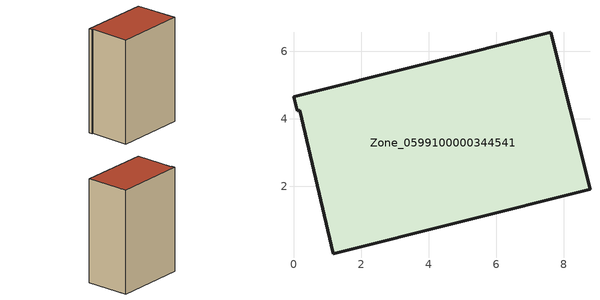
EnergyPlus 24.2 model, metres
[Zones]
Zone_0599100000344541
 floor ground (C_G): 0.19,4.26 0.1,4.24 0,4.65 7.62,6.57 8.78,1.92 1.18,0 z0
 wall outside (C_F): 8.78,1.92 7.62,6.57 0,4.65 0.1,4.24 0.19,4.26 1.18,0 8.78,1.92 z0:11.36
 roof outside (C_R): 1.18,0 8.78,1.92 7.62,6.57 0,4.65 0.1,4.24 0.19,4.26 z11.36
[BUILDING]
Pand.0599100000344541: North Axis=0; Terrain=City; Loads Convergence Tolerance Value=0.04; Temperature Convergence Tolerance Value=0.4; Solar Distribution=FullExterior; Maximum Number of Warmup Days=25; Minimum Number of Warmup Days=1
[Site:Location]
Rotterdam.The.Hague.AP_ZH_NLD Design_Conditions: Latitude=51.96; Longitude=4.45; Time Zone=1; Elevation=-4.5
[SITE:GROUNDTEMPERATURE:BUILDINGSURFACE]
18, 18, 18, 18, 18, 18, 18, 18, 18, 18, 18, 18
[MATERIAL] Thermal Absorptance=0.9; Solar Absorptance=0.7; Visible Absorptance=0.7
Name | Roughness | Thickness | Conductivity | Density | Specific Heat
G.TI.1992-2005 | MediumSmooth | 0.15 | 0.06 | 540 | 1210
F.TI.1992-2005 | Rough | 0.3 | 0.12 | 1920 | 840
R.TI.1992-2005 | MediumRough | 0.2 | 0.08 | 1500 | 1000
[CONSTRUCTION]
C_G: G.TI.1992-2005
C_F: F.TI.1992-2005
C_R: R.TI.1992-2005
[ZONE]
Zone_0599100000344541: Type=1; Multiplier=1; Ceiling Height=Autocalculate; Volume=Autocalculate; Floor Area=autocalculate; Part of Total Floor Area=Yes
[ZONEINFILTRATION:DESIGNFLOWRATE]
Infil_Zone_0599100000344541: Zone or ZoneList or Space or SpaceList=Zone_0599100000344541; Schedule=AlwaysOn; Design Flow Rate Calculation Method=Flow/Area; Flow Rate per Floor Area=0.0015; Constant Term Coefficient=1; Temperature Term Coefficient=0; Velocity Term Coefficient=0; Velocity Squared Term Coefficient=0
[HVACTEMPLATE:ZONE:IDEALLOADSAIRSYSTEM]
Zone_0599100000344541: Maximum Heating Supply Air Temperature=50; Minimum Cooling Supply Air Temperature=13; Maximum Heating Supply Air Humidity Ratio=0.0156; Minimum Cooling Supply Air Humidity Ratio=0.0077; Heating Limit=NoLimit; Cooling Limit=NoLimit; Dehumidification Control Type=ConstantSensibleHeatRatio; Cooling Sensible Heat Ratio=0.7; Dehumidification Setpoint=60; Humidification Control Type=None; Humidification Setpoint=30; Outdoor Air Method=None; Outdoor Air Flow Rate per Person=0.00944; Outdoor Air Flow Rate per Zone Floor Area=0; Outdoor Air Flow Rate per Zone=0; Demand Controlled Ventilation Type=None; Outdoor Air Economizer Type=NoEconomizer; Heat Recovery Type=None; Sensible Heat Recovery Effectiveness=0.7; Latent Heat Recovery Effectiveness=0.65
[ZONECONTROL:THERMOSTAT]
ThermostatControl_Zone_0599100000344541: Zone or ZoneList=Zone_0599100000344541; Control Type Schedule=DualSetpointControlType; Control 1=Thermostat_Zone_0599100000344541; Temperature Difference Between Cutout And Setpoint=0
[THERMOSTATSETPOINT:DUALSETPOINT]
Thermostat_Zone_0599100000344541: Heating Setpoint Temperature Schedule=HeatingSetpoint_Zone_0599100000344541; Cooling Setpoint Temperature Schedule=CoolingSetpoint_Zone_0599100000344541
[SCHEDULE:COMPACT]
HeatingSetpoint_Zone_0599100000344541: Through: 12/31, For: AllDays, Until: 24:00, 21
CoolingSetpoint_Zone_0599100000344541: Through: 12/31, For: AllDays, Until: 24:00, 24
DualSetpointControlType: Through: 12/31, For: AllDays, Until: 24:00, 4
AlwaysOn: Through: 12/31, For: AllDays, Until: 24:00, 1
